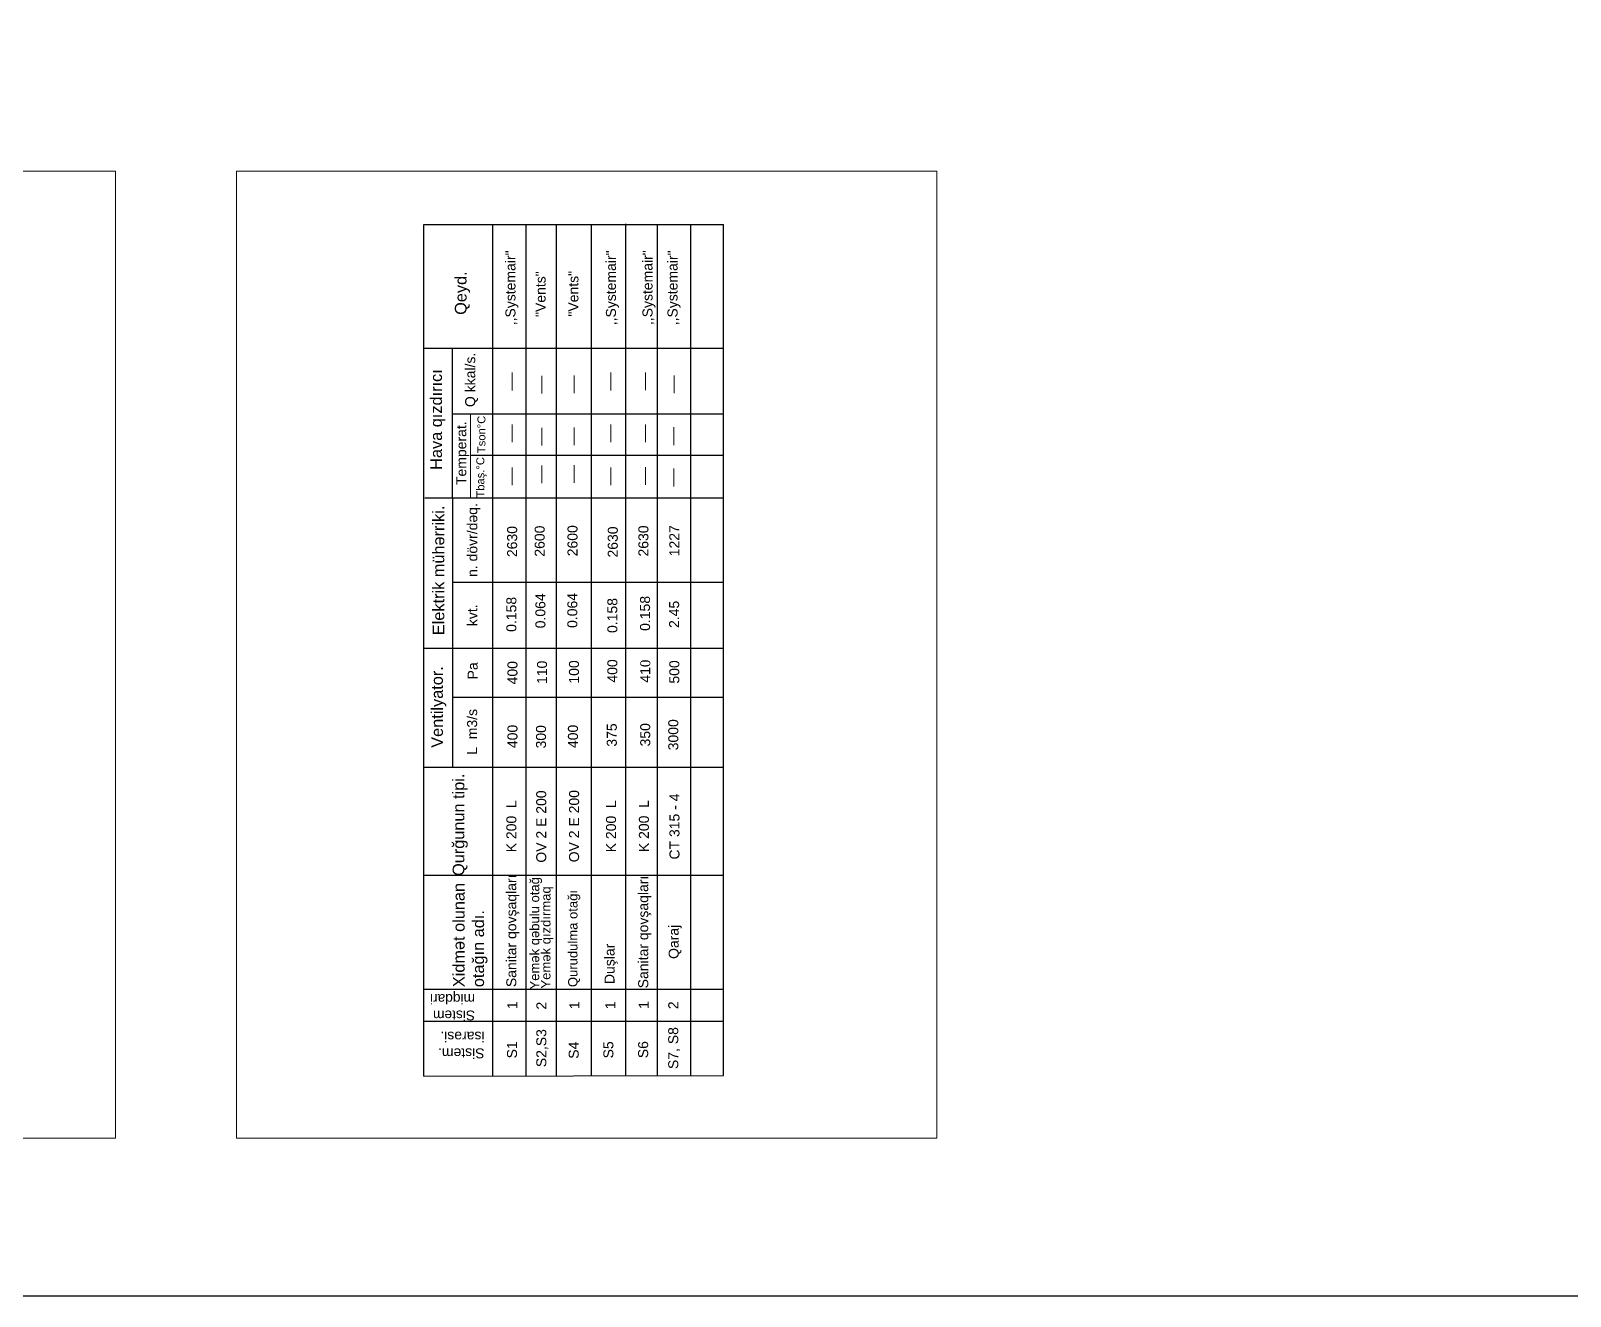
# Model space of a CAD drawing. Header units: millimetres. Extents: x 895788 to 1136524, y -21936 to 400945.
# Drawn here: x 956380 to 1002555, y -21936 to 16009 of the extents above; entities that cross this region are included whole.
import ezdxf

# ---------------------------------------------------------------- set-up
doc = ezdxf.new("R2010")
doc.units = ezdxf.units.MM
doc.layers.add('2D-чертеж - Общий_Ном._пера__1', color=7, linetype='Continuous', lineweight=13)
doc.layers.add('LLLLLLLL', color=7, linetype='Continuous', lineweight=30)
doc.styles.get("Standard").update_dxf_attribs({"font": 'arial.ttf', "height": 400})

msp = doc.modelspace()

# ---------------------------------------------------------------- linework, layer by layer
for p, q in [((968173.062, 10204.053), (977156.97, 10204.053)), ((970242.752, -15334.602), (970242.752, 10204.053)), ((971234.836, -15334.718), (971234.836, 10204.053)), ((972149.131, -15334.718), (972149.131, 10204.053)), ((973200.785, -15334.669), (973200.785, 10204.053)), ((974227.61, -15323.162), (974227.61, 10215.494)), ((975183.298, -15318.756), (975183.298, 10204.053)), ((976173.662, -15334.602), (976173.662, 10204.053)), ((977156.97, -15318.756), (977156.97, 10204.053)), ((968161.591, 6494.302), (977156.97, 6494.302)), ((969028.301, 2000.849), (969028.301, 6494.302)), ((969028.301, 4527.199), (977156.97, 4527.199)), ((969573.522, 3287.476), (977156.97, 3287.476)), ((968196.339, 2000.849), (977156.97, 2000.849)), ((969028.301, 2000.849), (969028.301, -6074.686)), ((977156.97, -532.261), (969028.301, -532.261)), ((968178.482, -2502.181), (977156.97, -2502.181)), ((977156.97, -3979.621), (969028.301, -3979.621)), ((968176.924, -6074.686), (977156.97, -6074.686)), ((968175.54, -9314.941), (977156.97, -9314.941)), ((968174.087, -12733.88), (977156.97, -12733.88)), ((968173.671, -13686.448), (977156.97, -13686.448)), ((968173.062, -15334.922), (977156.97, -15318.756))]:
    msp.add_line(p, q)
at = {"lineweight": 25}
msp.add_line((968173.062, -15334.922), (968173.062, 10204.053), dxfattribs=at)
at = {"lineweight": 5, "ltscale": 10}
for p, q in [((970817.383, 5227.056), (970817.383, 5758.772)), ((971710.541, 5131.582), (971710.541, 5663.299)), ((972681.638, 5143.089), (972681.638, 5674.806)), ((973783.25, 5227.056), (973783.25, 5758.772)), ((974814.588, 5232.565), (974814.588, 5764.282)), ((975679.439, 5143.139), (975679.439, 5674.855)), ((969573.522, 2000.849), (969573.522, 4527.199)), ((970817.383, 3670.277), (970817.383, 4201.993)), ((973783.25, 3670.277), (973783.25, 4201.993)), ((974814.588, 3675.786), (974814.588, 4207.503)), ((971710.541, 3574.803), (971710.541, 4106.52)), ((972681.638, 3586.311), (972681.638, 4118.027)), ((975663.824, 3586.36), (975663.824, 4118.076)), ((970817.383, 2386.223), (970817.383, 2917.939)), ((971710.541, 2439.927), (971710.541, 2971.644)), ((972681.638, 2451.434), (972681.638, 2983.151)), ((973783.25, 2386.223), (973783.25, 2917.939)), ((974814.588, 2391.732), (974814.588, 2923.449)), ((975663.824, 2347.421), (975663.824, 2879.138))]:
    msp.add_line(p, q, dxfattribs=at)
at = {"color": 4, "lineweight": 30}
msp.add_lwpolyline([(895787.88, 400945.385), (1136523.833, 400945.385), (1136523.833, -21935.758), (895787.88, -21935.758)], close=True, dxfattribs=at)
at = {"layer": 'Defpoints', "color": 0, "lineweight": 15}
for p, q in [((937916.34, 11799.496), (958916.34, 11799.496)), ((958916.34, -17200.504), (958916.34, 11799.496)), ((962554.045, 11799.496), (962554.045, -17200.504)), ((962554.045, 11799.496), (983554.045, 11799.496)), ((983554.045, -17200.504), (983554.045, 11799.496)), ((937916.34, -17200.504), (958916.34, -17200.504)), ((962554.045, -17200.504), (983554.045, -17200.504))]:
    msp.add_line(p, q, dxfattribs=at)

# ---------------------------------------------------------------- texts
at = {"attachment_point": 1}
for s, insert, char_height, width, rotation in [('{\\fArial|b0|i0|c162|p34;Qeyd.}', (969100.556, 7490.811), 350, 2153.0545, 90), ('Q kkal/s.', (969409.975, 4725.373), 300, 1592.2512, 90), ('{\\fArial|b0|i0|c238|p34;Hava qızdırıcı}', (968363.755, 2843.517), 350, 4252.54902, 90), ('Temperat.', (969143.837, 2387.863), 300, 1831.0887, 90), ('T{\\fArial|b0|i0|c238|p34;son%%DC}', (969776.72, 3345.049), 240, 875.7382, 90), ('{\\fArial|b0|i0|c238|p34;Tbaş}.{\\fArial|b0|i0|c238|p34;%%DC.}', (969743.929, 2011.985), 240, 875.7382, 90), ('{\\fArial|b0|i0|c186|p34;Elektrik m\\fArial|b0|i0|c162|p34;ü\\fArial|b0|i0|c186|p34;h\\fArial|b0|i0|c238|p34;ə\\fArial|b0|i0|c186|p34;rriki.}', (968432.575, -2115.249), 350, 4672.58632, 90), ('n. d{\\fArial|b0|i0|c238|p34;ö}vr/d{\\fArial|b0|i0|c238|p34;ə}q.', (969474.048, -369.033), 300, 6493.24751, 90), ('{\\fArial|b0|i0|c238|p34;0.064}', (971515.814, -1909.276), 300, 1328.48036, 90), ('{\\fArial|b0|i0|c238|p34;0.064}', (972473.886, -1897.769), 300, 1328.48036, 90), ('{\\fArial|b0|i0|c162|p34;kvt.}', (969473.359, -1844.587), 300, 1007.81275, 90), ('{\\fArial|b0|i0|c238|p34;0.158}', (970645.222, -2015.044), 300, 1328.48036, 90), ('{\\fArial|b0|i0|c238|p34;0.158}', (973674.587, -2048.92), 300, 1328.48036, 90), ('0{\\fArial|b0|i0|c238|p34;.158}', (974655.286, -1985.811), 300, 1328.48036, 90), ('{\\fArial|b0|i0|c238|p34;2.45}', (975527.098, -1897.719), 300, 1328.48036, 90), ('{\\fArial|b0|i0|c162|p34;Ventilyator.}', (968390.006, -5490.608), 350, 4672.58632, 90), ('{\\fArial|b0|i0|c162|p34;Pa}', (969484.949, -3440.001), 300, 1007.81275, 90), ('{\\fArial|b0|i0|c162|p34;L  m3/s}', (969467.922, -5700.609), 300, 1608.5379, 90), ('\\pxqc;Qur{\\fArial|b0|i0|c238|p34;ğ}unun tipi.', (969033.832, -10135.283), 350, 4672.58632, 90), ('Xidm{\\fArial|b0|i0|c238|p34;ə}t olunan ota{\\fArial|b0|i0|c238|p34;ğı}n ad{\\fArial|b0|i0|c238|p34;ı}.', (969041.762, -12669.388), 350, 3265.08689, 90), ('Sistem{\\fArial|b0|i0|c162|p34; }miqdari', (969705.942, -13665.375), 295.488, 1557.52877, 180), ('{\\fArial|b0|i0|c238|p34;1}', (970674.452, -13326.566), 300, 558.1101, 90), ('{\\fArial|b0|i0|c238|p34;2}', (971544.218, -13340.937), 300, 558.1101, 90), ('{\\fArial|b0|i0|c238|p34;1}', (972538.043, -13329.43), 300, 558.1101, 90), ('{\\fArial|b0|i0|c238|p34;1}', (973613.35, -13329.381), 300, 558.1101, 90), ('{\\fArial|b0|i0|c238|p34;1}', (974617.647, -13321.056), 300, 558.1101, 90), ('{\\fArial|b0|i0|c238|p34;2}', (975501.073, -13329.381), 300, 558.1101, 90), ('{\\fArial|b0|i0|c238|p34;Sistem.\\fArial|b0|i0|c162|p34; \\fArial|b0|i0|c238|p34;isarəsi.}', (969991.402, -14803.718), 300, 2336.29311, 180), ('{\\fArial|b0|i0|c238|p34;S1}', (970664.091, -14804.786), 300, 558.1101, 90), ('{\\fArial|b0|i0|c238|p34;S2,S3}', (971543.353, -15068.761), 300, 1125.27388, 90), ('{\\fArial|b0|i0|c238|p34;S5}', (973555.261, -14804.786), 300, 558.1101, 90), ('{\\fArial|b0|i0|c238|p34;S6}', (974597.854, -14799.277), 300, 558.1101, 90), ('{\\fArial|b0|i0|c238|p34;S7, S8}', (975500.158, -15124.597), 300, 1613.48006, 90), ('{\\fArial|b0|i0|c238|p34;S4}', (972515.023, -14816.544), 300, 1125.27388, 90)]:
    msp.add_mtext(s, dxfattribs=dict(at, insert=insert, char_height=char_height, width=width, rotation=rotation))
at = {"char_height": 300, "rotation": 90}
for s, width, gutter_width, insert, attachment_point in [('{\\fArial|b0|i0|c238|p34;2630}', 2053.65005, 1500, (970668.521, 227.2), 1), ('{\\fArial|b0|i0|c238|p34;2600}', 2053.65005, 1500, (971493.698, 239.533), 1), ('{\\fArial|b0|i0|c238|p34;2600}', 2053.65005, 1500, (972479.13, 251.04), 1), ('{\\fArial|b0|i0|c238|p34;2630}', 2053.65005, 1500, (973687.232, 214.078), 1), ('26{\\fArial|b0|i0|c238|p34;3}0', 2053.65005, 1500, (974605.51, 244.47), 1), ('{\\fArial|b0|i0|c238|p34;1227}', 2053.65005, 1500, (975532.342, 251.09), 1), ('{\\fArial|b0|i0|c238|p34;400}', 2053.65005, 1500, (970677.761, -3590.292), 1), ('{\\fArial|b0|i0|c238|p34;110}', 2053.65005, 1500, (971564.521, -3577.959), 1), ('{\\fArial|b0|i0|c238|p34;100}', 2053.65005, 1500, (972522.594, -3566.452), 1), ('{\\fArial|b0|i0|c238|p34;400}', 2053.65005, 1500, (973673.767, -3536.848), 1), ('{\\fArial|b0|i0|c238|p34;41\\fTimes New Roman|b0|i0|c238|p18;0}', 2053.65005, 1500, (974660.53, -3538.601), 1), ('{\\fArial|b0|i0|c238|p34;500}', 2053.65005, 1500, (975532.342, -3566.402), 1), ('{\\fArial|b0|i0|c238|p34;40}0', 2053.65005, 1500, (970677.761, -5500.78), 1), ('{\\fArial|b0|i0|c238|p34;300}', 2053.65005, 1500, (971533.746, -5511.301), 1), ('{\\fArial|b0|i0|c238|p34;400}', 2053.65005, 1500, (972491.818, -5499.794), 1), ('{\\fArial|b0|i0|c238|p34;375}', 2053.65005, 1500, (973657.568, -5457.024), 1), ('{\\fArial|b0|i0|c238|p34;35}0', 2053.65005, 1500, (974660.53, -5451.141), 1), ('{\\fArial|b0|i0|c238|p34;3000}', 2053.65005, 1500, (975501.566, -5566.878), 1), ('OV 2 E 200', 3600.79499, 1500, (971540.781, -8936.132), 1), ('OV 2 E 200', 3600.79499, 1500, (972526.213, -8924.625), 1), ('{\\fArial|b0|i0|c238|p34;CT 315 - 4}', 2693.94436, 1500, (975537.769, -8842.056), 1), ('\\A1;K {\\fArial|b0|i0|c238|p34;20}0  L', 4624.53363, 1150, (970644.156, -7063.941), 3), ('\\A1;K {\\fArial|b0|i0|c238|p34;20}0  L', 4624.53363, 1150, (973634.576, -7063.941), 3), ('\\A1;K {\\fArial|b0|i0|c238|p34;20}0  L', 4624.53363, 1150, (974620.224, -7058.431), 3)]:
    msp.add_mtext_dynamic_manual_height_columns(s, width=width, gutter_width=gutter_width, heights=[0], dxfattribs=dict(at, insert=insert, attachment_point=attachment_point))
at = {"layer": '2D-чертеж - Общий_Ном._пера__1', "linetype": 'Continuous', "width": 4133.31619, "attachment_point": 4, "rotation": 90}
for s, insert, char_height in [('{\\fArial|b0|i0|c238|p34;Sanitar qovşaqları}', (970838.816, -12668.262), 300), ('{Yemək qəbulu otağı}', (971533.81, -12738.556), 280), ('Yemək qızdırmaq ', (971870.42, -12709.823), 280), ('{\\fArial|b0|i0|c238|p34;Sanitar qovşaqları}', (974795.627, -12703.432), 300), ('Qurudulma otağı', (972680.116, -12667.547), 280), ('{Qaraj}', (975708.745, -11822.774), 300), ('{\\fArial|b0|i0|c238|p34;Duşlar}', (973786.32, -12576.37), 300)]:
    msp.add_mtext(s, dxfattribs=dict(at, insert=insert, char_height=char_height))
at = {"layer": 'LLLLLLLL', "color": 7, "linetype": 'Continuous', "lineweight": 20, "ltscale": 50, "char_height": 300, "width": 1665.97455, "attachment_point": 1, "rotation": 90}
for s, insert in [('{\\fArial|b0|i0|c162|p34;,\\fArial|b0|i0|c238|p34;,Systemair}"', (970618.129, 7177.664)), ('{\\fArial|b0|i0|c162|p34;,\\fArial|b0|i0|c238|p34;,Systemair}"', (973631.739, 7177.664)), ('{\\fArial|b0|i0|c162|p34;,\\fArial|b0|i0|c238|p34;,Systemair}"', (974728.739, 7183.173)), ('{\\fArial|b0|i0|c162|p34;,\\fArial|b0|i0|c238|p34;,Systemair}"', (975479.13, 7177.664)), ('"{\\fArial|b0|i0|c238|p34;Vents}"', (971520.723, 7427.195)), ('"{\\fArial|b0|i0|c238|p34;Vents}"', (972506.156, 7438.702))]:
    msp.add_mtext(s, dxfattribs=dict(at, insert=insert))

doc.saveas('drawing.dxf')
